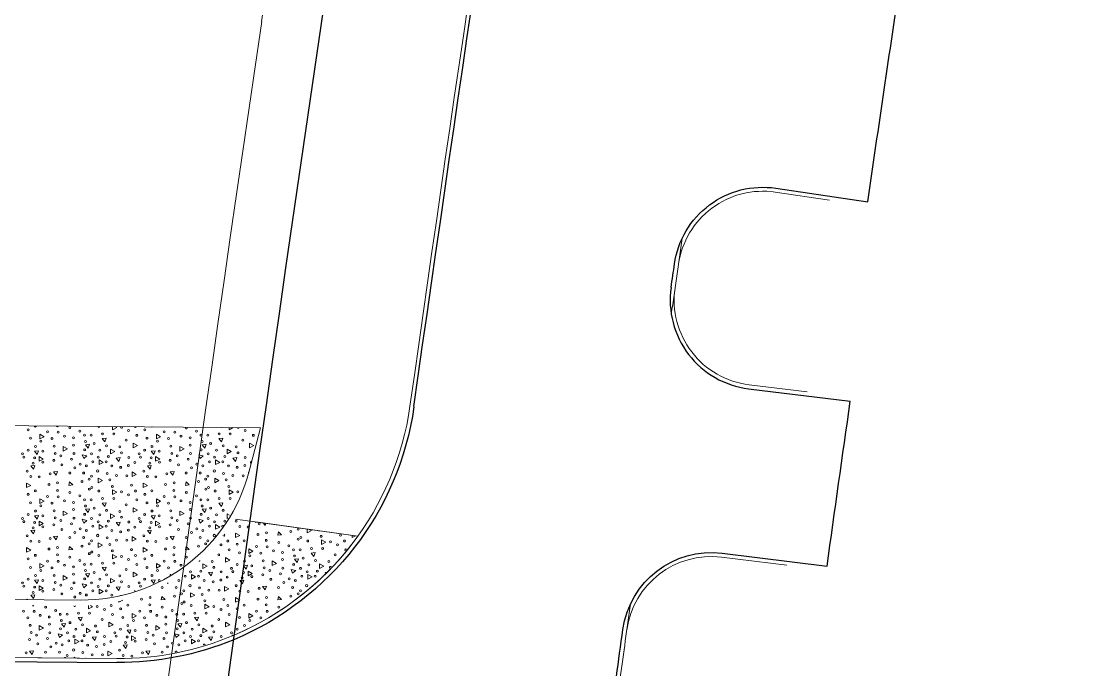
# Model space of a CAD drawing. Extents: x 2536801 to 2538856, y 7112140 to 7131569.
# Drawn here: x 2538397.8 to 2538577.8, y 7129289 to 7129397.9 of the extents above; entities that cross this region are included whole.
import ezdxf

# ---------------------------------------------------------------- set-up
doc = ezdxf.new("R2010")
doc.units = 0
doc.header["$LTSCALE"] = 100
doc.header["$MEASUREMENT"] = 0
for name, color, linetype, lineweight in [('D_BOC_FR', 3, 'Continuous', 13), ('D_BOC_XST', 4, 'Continuous', 13), ('D_CTB_1', 2, 'Continuous', 0), ('D_DRVWY_1', 6, 'Continuous', 30), ('D_EOS_ML', 7, 'Continuous', 30), ('D_EOT_ML', 7, 'Continuous', 13), ('D_EOT_RMP', 1, 'Continuous', 13), ('D_FOC_FR', 3, 'Continuous', 30), ('D_FOC_XST', 4, 'Continuous', 30), ('D_RIPRAP_1', 7, 'Continuous', 0)]:
    doc.layers.add(name, color=color, linetype=linetype, lineweight=lineweight)

msp = doc.modelspace()

# ---------------------------------------------------------------- linework, layer by layer
at = {"layer": 'D_BOC_FR', "lineweight": 0, "extrusion": (0, 0, -1)}
for radius, start, end in [(11038.67, 8.04964, 11.530025), (10997.33, 8.16151, 8.228605), (10997.33, 7.840019, 7.905005)]:
    msp.add_arc((-2549393.07, 7127787.5), radius, start, end, dxfattribs=at)
at = {"layer": 'D_BOC_XST', "lineweight": 0}
msp.add_line((2538281.56, 7129292), (2538413.88, 7129290.83), dxfattribs=at)
at = {"layer": 'D_BOC_XST', "lineweight": 0, "flags": 128}
msp.add_lwpolyline([(2538281.56, 7129292), (2538413.88, 7129290.83)], dxfattribs=at)
at = {"layer": 'D_BOC_XST', "lineweight": 0, "extrusion": (0, 0, -1)}
for start, end in [(188.0498, 246.9742), (246.9742, 270.5044)]:
    msp.add_arc((-2538414.32, 7129340.16), 49.33, start, end, dxfattribs=at)
at = {"layer": 'D_BOC_XST', "lineweight": 0}
msp.add_arc((2538414.32, 7129340.16), 49.33, 269.4956, 293.0258, dxfattribs=at)
at = {"layer": 'D_CTB_1', "linetype": 'Continuous', "lineweight": 0, "ltscale": 0.025, "extrusion": (0, 0, -1)}
msp.add_arc((-2549729.58, 7127736.07), 11516, 6.670132, 11.529987, dxfattribs=at)
at = {"layer": 'D_DRVWY_1', "lineweight": 0}
for p, q in [((2538524.6, 7129369.23), (2538533.72, 7129367.88)), ((2538520.2, 7129336.84), (2538529.96, 7129335.65)), ((2538515.57, 7129307.85), (2538526.57, 7129306.51))]:
    msp.add_line(p, q, dxfattribs=at)
at = {"layer": 'D_DRVWY_1'}
for p, q in [((2538524.69, 7129369.89), (2538540.17, 7129367.61)), ((2538520.12, 7129336.18), (2538537.23, 7129334.09)), ((2538515.65, 7129308.52), (2538533.31, 7129306.36))]:
    msp.add_line(p, q, dxfattribs=at)
at = {"layer": 'D_DRVWY_1', "extrusion": (0, 0, -1)}
for centre, radius, start, end in [((-2549389.11, 7127788.08), 10963.32, 8.283619, 8.482212), ((-2538522.51, 7129355.05), 15, 8.2055, 98.3829), ((-2549383.62, 7127788.65), 10955.94, 7.962666, 8.109122), ((-2538513.83, 7129293.63), 15, 7.8819, 96.9651)]:
    msp.add_arc(centre, radius, start, end, dxfattribs=at)
at = {"layer": 'D_DRVWY_1', "lineweight": 0, "extrusion": (0, 0, -1)}
for centre, start, end in [((-2538522.51, 7129355.05), 8.2055, 98.3829), ((-2538513.83, 7129293.63), 7.8819, 96.9651)]:
    msp.add_arc(centre, 14.33, start, end, dxfattribs=at)
at = {"layer": 'D_DRVWY_1'}
msp.add_arc((2538521.93, 7129351.07), 15, 171.8154, 263.0349, dxfattribs=at)
at = {"layer": 'D_DRVWY_1', "lineweight": 0}
msp.add_arc((2538521.93, 7129351.07), 14.33, 171.8154, 263.0349, dxfattribs=at)
at = {"layer": 'D_EOS_ML', "extrusion": (0, 0, -1)}
for radius, start, end in [(11515, 1.824925, 11.529987), (11485, 1.824925, 10.322938), (11403, 3.52727, 8.520802)]:
    msp.add_arc((-2549729.58, 7127736.07), radius, start, end, dxfattribs=at)
at = {"layer": 'D_EOT_ML', "extrusion": (0, 0, -1)}
for radius, start, end in [(11527, 1.824925, 11.529987), (11473, 1.824925, 10.322649), (11413, 3.65794, 8.372641)]:
    msp.add_arc((-2549729.58, 7127736.07), radius, start, end, dxfattribs=at)
at = {"layer": 'D_EOT_RMP', "extrusion": (0, 0, -1)}
msp.add_arc((-2539922.23, 7129179.51), 1500, 8.37264, 12.90842, dxfattribs=at)
at = {"layer": 'D_FOC_FR', "extrusion": (0, 0, -1)}
for radius, start, end in [(11038, 8.04964, 11.530025), (10998, 8.18457, 8.205545), (10998, 7.840548, 7.881945)]:
    msp.add_arc((-2549393.07, 7127787.5), radius, start, end, dxfattribs=at)
at = {"layer": 'D_FOC_XST'}
msp.add_line((2538280.78, 7129291.34), (2538413.88, 7129290.17), dxfattribs=at)
at = {"layer": 'D_FOC_XST', "extrusion": (0, 0, -1)}
for start, end in [(188.0498, 247.4302), (247.4302, 270.5044)]:
    msp.add_arc((-2538414.32, 7129340.16), 50, start, end, dxfattribs=at)
at = {"layer": 'D_FOC_XST'}
for centre, start, end in [((2538412.34, 7129340.44), 351.9502, 351.9504), ((2538413.42, 7129238.17), 89.4956, 89.4957)]:
    msp.add_arc(centre, 52, start, end, dxfattribs=at)
at = {"layer": 'D_RIPRAP_1', "color": 7, "linetype": 'Continuous', "lineweight": 0}
for p, q in [((2538405.8, 7129319.93), (2538405.91, 7129320.52)), ((2538405.91, 7129320.52), (2538406.43, 7129320.02)), ((2538425.4, 7129319.93), (2538425.51, 7129320.52)), ((2538425.51, 7129320.52), (2538426.03, 7129320.02)), ((2538406.43, 7129320.02), (2538405.8, 7129319.93)), ((2538426.03, 7129320.02), (2538425.4, 7129319.93)), ((2538454.39, 7129311.39), (2538437.26, 7129313.79)), ((2538440.94, 7129311.53), (2538441.05, 7129312.11)), ((2538441.57, 7129311.62), (2538440.94, 7129311.53)), ((2538441.05, 7129312.11), (2538441.57, 7129311.62)), ((2538405.8, 7129309.08), (2538405.91, 7129309.66)), ((2538405.91, 7129309.66), (2538406.43, 7129309.17)), ((2538425.4, 7129309.08), (2538425.51, 7129309.66)), ((2538425.51, 7129309.66), (2538426.03, 7129309.17)), ((2538406.43, 7129309.17), (2538405.8, 7129309.08)), ((2538426.03, 7129309.17), (2538425.4, 7129309.08)), ((2538421.34, 7129300.67), (2538421.45, 7129301.26)), ((2538421.97, 7129300.76), (2538421.34, 7129300.67)), ((2538421.45, 7129301.26), (2538421.97, 7129300.76)), ((2538440.94, 7129300.67), (2538441.05, 7129301.26)), ((2538441.57, 7129300.76), (2538440.94, 7129300.67)), ((2538441.05, 7129301.26), (2538441.57, 7129300.76))]:
    msp.add_line(p, q, dxfattribs=at)
at = {"layer": 'D_RIPRAP_1', "color": 7, "linetype": 'Continuous', "lineweight": 0, "flags": 128}
msp.add_lwpolyline([(2538243.09, 7129331.31, 0.416375), (2538271.83, 7129301.85), (2538407.81, 7129300.65, 0.343548), (2538436.12, 7129322.31), (2538438.03, 7129329.6)], format="xyb", close=True, dxfattribs=at)
for points in [[(2538413.54, 7129329.81), (2538413.85, 7129329.64), (2538413.13, 7129329.27), (2538413.13, 7129329.82)], [(2538433.45, 7129329.64), (2538433.45, 7129329.64), (2538432.74, 7129329.27), (2538432.74, 7129329.64)], [(2538436.02, 7129322.02), (2538436.02, 7129322.18), (2538436.07, 7129322.15)], [(2538432.55, 7129314.46), (2538432.4, 7129314.38), (2538432.4, 7129315.16), (2538432.82, 7129314.92)], [(2538438.92, 7129313.56), (2538438.81, 7129313.21), (2538438.48, 7129313.62)], [(2538446.23, 7129312.53), (2538446.58, 7129312.33), (2538445.87, 7129311.96), (2538445.87, 7129312.58)], [(2538454.01, 7129311.45), (2538453.42, 7129311.14), (2538453.42, 7129311.53)], [(2538448.97, 7129305.17), (2538448.89, 7129305.27), (2538449.08, 7129305.29)], [(2538414.89, 7129300.64), (2538414.22, 7129300.29), (2538414.22, 7129300.48)], [(2538409.41, 7129299.74), (2538409.79, 7129299.52), (2538409.07, 7129299.15), (2538409.07, 7129299.72)], [(2538406.66, 7129290.9), (2538406.66, 7129291.03), (2538406.9, 7129290.9)]]:
    msp.add_lwpolyline(points, dxfattribs=at)
for points in [[(2538400.9, 7129327.74), (2538400.9, 7129328.52), (2538401.62, 7129328.11)], [(2538411.4, 7129327.81), (2538412.06, 7129327.88), (2538411.85, 7129327.25)], [(2538420.51, 7129327.74), (2538420.51, 7129328.52), (2538421.22, 7129328.11)], [(2538431, 7129327.81), (2538431.67, 7129327.88), (2538431.45, 7129327.25)], [(2538400.03, 7129325.68), (2538400.7, 7129325.75), (2538400.48, 7129325.12)], [(2538404.85, 7129325.7), (2538404.85, 7129326.48), (2538405.56, 7129326.07)], [(2538408.59, 7129326.77), (2538409.26, 7129326.83), (2538409.05, 7129326.2)], [(2538412.8, 7129325.24), (2538412.8, 7129326.01), (2538413.51, 7129325.6)], [(2538416.59, 7129326.26), (2538416.59, 7129327.04), (2538417.31, 7129326.63)], [(2538419.63, 7129325.68), (2538420.3, 7129325.75), (2538420.08, 7129325.12)], [(2538424.45, 7129325.7), (2538424.45, 7129326.48), (2538425.16, 7129326.07)], [(2538428.2, 7129326.77), (2538428.86, 7129326.83), (2538428.65, 7129326.2)], [(2538432.4, 7129325.24), (2538432.4, 7129326.01), (2538433.11, 7129325.6)], [(2538436.2, 7129326.26), (2538436.2, 7129327.04), (2538436.91, 7129326.63)], [(2538400.78, 7129323.99), (2538400.78, 7129324.77), (2538401.49, 7129324.36)], [(2538408.28, 7129324.45), (2538408.04, 7129325.07), (2538408.8, 7129324.9)], [(2538410.86, 7129323.42), (2538410.86, 7129324.2), (2538411.57, 7129323.79)], [(2538413.75, 7129324.53), (2538414.42, 7129324.6), (2538414.2, 7129323.97)], [(2538420.38, 7129323.99), (2538420.38, 7129324.77), (2538421.09, 7129324.36)], [(2538427.88, 7129324.45), (2538427.65, 7129325.07), (2538428.4, 7129324.9)], [(2538430.46, 7129323.42), (2538430.46, 7129324.2), (2538431.17, 7129323.79)], [(2538433.35, 7129324.53), (2538434.02, 7129324.6), (2538433.8, 7129323.97)], [(2538399.39, 7129323.19), (2538400.06, 7129323.26), (2538399.84, 7129322.63)], [(2538403.21, 7129322.18), (2538403.88, 7129322.24), (2538403.66, 7129321.62)], [(2538416.42, 7129321.4), (2538416.42, 7129322.18), (2538417.13, 7129321.77)], [(2538418.99, 7129323.19), (2538419.66, 7129323.26), (2538419.44, 7129322.63)], [(2538422.81, 7129322.18), (2538423.48, 7129322.24), (2538423.26, 7129321.62)], [(2538398.68, 7129319.55), (2538398.68, 7129320.32), (2538399.39, 7129319.91)], [(2538410.72, 7129320.37), (2538410.72, 7129321.14), (2538411.44, 7129320.73)], [(2538418.28, 7129319.55), (2538418.28, 7129320.32), (2538418.99, 7129319.91)], [(2538430.33, 7129320.37), (2538430.33, 7129321.14), (2538431.04, 7129320.73)], [(2538413.13, 7129318.41), (2538413.13, 7129319.19), (2538413.85, 7129318.78)], [(2538432.74, 7129318.41), (2538432.74, 7129319.19), (2538433.45, 7129318.78)], [(2538400.9, 7129316.88), (2538400.9, 7129317.66), (2538401.62, 7129317.25)], [(2538411.4, 7129316.96), (2538412.06, 7129317.02), (2538411.85, 7129316.4)], [(2538420.51, 7129316.88), (2538420.51, 7129317.66), (2538421.22, 7129317.25)], [(2538431, 7129316.96), (2538431.67, 7129317.02), (2538431.45, 7129316.4)], [(2538400.03, 7129314.83), (2538400.7, 7129314.89), (2538400.48, 7129314.26)], [(2538404.85, 7129314.84), (2538404.85, 7129315.62), (2538405.56, 7129315.21)], [(2538408.59, 7129315.91), (2538409.26, 7129315.97), (2538409.05, 7129315.35)], [(2538412.8, 7129314.38), (2538412.8, 7129315.16), (2538413.51, 7129314.75)], [(2538416.59, 7129315.4), (2538416.59, 7129316.18), (2538417.31, 7129315.77)], [(2538419.63, 7129314.83), (2538420.3, 7129314.89), (2538420.08, 7129314.26)], [(2538424.45, 7129314.84), (2538424.45, 7129315.62), (2538425.16, 7129315.21)], [(2538428.2, 7129315.91), (2538428.86, 7129315.97), (2538428.65, 7129315.35)], [(2538400.78, 7129313.13), (2538400.78, 7129313.91), (2538401.49, 7129313.5)], [(2538408.28, 7129313.59), (2538408.04, 7129314.22), (2538408.8, 7129314.04)], [(2538410.86, 7129312.57), (2538410.86, 7129313.34), (2538411.57, 7129312.93)], [(2538413.75, 7129313.68), (2538414.42, 7129313.74), (2538414.2, 7129313.11)], [(2538420.38, 7129313.13), (2538420.38, 7129313.91), (2538421.09, 7129313.5)], [(2538427.88, 7129313.59), (2538427.65, 7129314.22), (2538428.4, 7129314.04)], [(2538430.46, 7129312.57), (2538430.46, 7129313.34), (2538431.17, 7129312.93)], [(2538399.39, 7129312.34), (2538400.06, 7129312.4), (2538399.84, 7129311.78)], [(2538403.21, 7129311.32), (2538403.88, 7129311.39), (2538403.66, 7129310.76)], [(2538416.42, 7129310.55), (2538416.42, 7129311.32), (2538417.13, 7129310.91)], [(2538418.99, 7129312.34), (2538419.66, 7129312.4), (2538419.44, 7129311.78)], [(2538422.81, 7129311.32), (2538423.48, 7129311.39), (2538423.26, 7129310.76)], [(2538433.82, 7129311.14), (2538433.82, 7129311.92), (2538434.53, 7129311.51)], [(2538398.68, 7129308.69), (2538398.68, 7129309.47), (2538399.39, 7129309.06)], [(2538410.72, 7129309.51), (2538410.72, 7129310.29), (2538411.44, 7129309.88)], [(2538418.28, 7129308.69), (2538418.28, 7129309.47), (2538418.99, 7129309.06)], [(2538448.28, 7129310.01), (2538448.28, 7129310.79), (2538448.99, 7129310.38)], [(2538413.13, 7129307.56), (2538413.13, 7129308.33), (2538413.85, 7129307.92)], [(2538432.14, 7129307), (2538432.14, 7129307.78), (2538432.85, 7129307.37)], [(2538436.05, 7129308.48), (2538436.05, 7129309.26), (2538436.76, 7129308.85)], [(2538443.74, 7129307.51), (2538444.41, 7129307.57), (2538444.19, 7129306.94)], [(2538446.54, 7129308.55), (2538447.21, 7129308.62), (2538446.99, 7129307.99)], [(2538400.9, 7129306.03), (2538400.9, 7129306.81), (2538401.62, 7129306.4)], [(2538411.4, 7129306.1), (2538412.06, 7129306.17), (2538411.85, 7129305.54)], [(2538420.51, 7129306.03), (2538420.51, 7129306.81), (2538421.22, 7129306.4)], [(2538428.34, 7129305.98), (2538428.34, 7129306.75), (2538429.05, 7129306.34)], [(2538435.17, 7129306.42), (2538435.84, 7129306.49), (2538435.63, 7129305.86)], [(2538439.99, 7129306.44), (2538439.99, 7129307.22), (2538440.7, 7129306.81)], [(2538443.43, 7129305.19), (2538443.19, 7129305.81), (2538443.94, 7129305.64)], [(2538447.94, 7129305.98), (2538447.94, 7129306.75), (2538448.65, 7129306.34)], [(2538400.03, 7129303.97), (2538400.7, 7129304.03), (2538400.48, 7129303.41)], [(2538404.85, 7129303.99), (2538404.85, 7129304.76), (2538405.56, 7129304.35)], [(2538408.59, 7129305.05), (2538409.26, 7129305.12), (2538409.05, 7129304.49)], [(2538412.8, 7129303.52), (2538412.8, 7129304.3), (2538413.51, 7129303.89)], [(2538416.59, 7129304.55), (2538416.59, 7129305.32), (2538417.31, 7129304.91)], [(2538419.63, 7129303.97), (2538420.3, 7129304.03), (2538420.08, 7129303.41)], [(2538426.4, 7129304.16), (2538426.4, 7129304.94), (2538427.11, 7129304.53)], [(2538429.29, 7129305.27), (2538429.96, 7129305.34), (2538429.74, 7129304.71)], [(2538434.53, 7129303.93), (2538435.2, 7129304), (2538434.99, 7129303.37)], [(2538435.92, 7129304.73), (2538435.92, 7129305.51), (2538436.64, 7129305.1)], [(2538446, 7129304.16), (2538446, 7129304.94), (2538446.72, 7129304.53)], [(2538400.78, 7129302.28), (2538400.78, 7129303.06), (2538401.49, 7129302.65)], [(2538408.28, 7129302.73), (2538408.04, 7129303.36), (2538408.8, 7129303.19)], [(2538410.86, 7129301.71), (2538410.86, 7129302.49), (2538411.57, 7129302.08)], [(2538413.75, 7129302.82), (2538414.42, 7129302.88), (2538414.2, 7129302.26)], [(2538431.96, 7129302.14), (2538431.96, 7129302.92), (2538432.68, 7129302.51)], [(2538438.35, 7129302.92), (2538439.02, 7129302.98), (2538438.81, 7129302.36)], [(2538399.39, 7129301.48), (2538400.06, 7129301.55), (2538399.84, 7129300.92)], [(2538426.27, 7129301.11), (2538426.27, 7129301.88), (2538426.98, 7129301.47)], [(2538433.82, 7129300.29), (2538433.82, 7129301.06), (2538434.53, 7129300.65)], [(2538428.68, 7129299.15), (2538428.68, 7129299.93), (2538429.39, 7129299.52)], [(2538404.53, 7129296.65), (2538405.2, 7129296.71), (2538404.99, 7129296.09)], [(2538407.34, 7129297.7), (2538408, 7129297.76), (2538407.79, 7129297.14)], [(2538412.53, 7129296.14), (2538412.53, 7129296.92), (2538413.25, 7129296.51)], [(2538416.45, 7129297.62), (2538416.45, 7129298.4), (2538417.16, 7129297.99)], [(2538424.14, 7129296.65), (2538424.8, 7129296.71), (2538424.59, 7129296.09)], [(2538426.94, 7129297.7), (2538427.61, 7129297.76), (2538427.39, 7129297.14)], [(2538432.14, 7129296.14), (2538432.14, 7129296.92), (2538432.85, 7129296.51)], [(2538436.05, 7129297.62), (2538436.05, 7129298.4), (2538436.76, 7129297.99)], [(2538400.79, 7129295.58), (2538400.79, 7129296.36), (2538401.5, 7129295.95)], [(2538404.22, 7129294.33), (2538403.98, 7129294.96), (2538404.74, 7129294.78)], [(2538408.74, 7129295.12), (2538408.74, 7129295.9), (2538409.45, 7129295.49)], [(2538415.57, 7129295.57), (2538416.24, 7129295.63), (2538416.02, 7129295)], [(2538420.39, 7129295.58), (2538420.39, 7129296.36), (2538421.1, 7129295.95)], [(2538423.82, 7129294.33), (2538423.59, 7129294.96), (2538424.34, 7129294.78)], [(2538428.34, 7129295.12), (2538428.34, 7129295.9), (2538429.05, 7129295.49)], [(2538406.8, 7129293.31), (2538406.8, 7129294.08), (2538407.51, 7129293.67)], [(2538409.69, 7129294.42), (2538410.36, 7129294.48), (2538410.14, 7129293.85)], [(2538414.93, 7129293.08), (2538415.6, 7129293.14), (2538415.38, 7129292.52)], [(2538416.32, 7129293.87), (2538416.32, 7129294.65), (2538417.03, 7129294.24)], [(2538426.4, 7129293.31), (2538426.4, 7129294.08), (2538427.11, 7129293.67)], [(2538429.29, 7129294.42), (2538429.96, 7129294.48), (2538429.74, 7129293.85)], [(2538399.15, 7129292.06), (2538399.82, 7129292.13), (2538399.6, 7129291.5)], [(2538412.36, 7129291.29), (2538412.36, 7129292.06), (2538413.07, 7129291.65)], [(2538418.75, 7129292.06), (2538419.42, 7129292.13), (2538419.2, 7129291.5)]]:
    msp.add_lwpolyline(points, close=True, dxfattribs=at)
at = {"layer": 'D_RIPRAP_1', "color": 7, "lineweight": 0, "flags": 128}
msp.add_lwpolyline([(2538454.39, 7129311.39), (2538433.82, 7129314.27)], dxfattribs=at)
at = {"layer": 'D_RIPRAP_1', "color": 7, "linetype": 'Continuous', "lineweight": 0}
for centre, radius in [((2538398.96, 7129329.28), 0.163), ((2538405.95, 7129329.58), 0.163), ((2538407.63, 7129329.02), 0.163), ((2538415.84, 7129329.17), 0.163), ((2538418.56, 7129329.28), 0.163), ((2538427.24, 7129329.02), 0.163), ((2538435.44, 7129329.17), 0.163), ((2538399.32, 7129327.85), 0.163), ((2538401.09, 7129327.34), 0.163), ((2538402.2, 7129328.91), 0.163), ((2538402.95, 7129327.79), 0.163), ((2538404.01, 7129328.87), 0.163), ((2538405.04, 7129328.2), 0.163), ((2538406.56, 7129327.92), 0.163), ((2538408.41, 7129328.36), 0.163), ((2538408.58, 7129327.32), 0.163), ((2538409.56, 7129328.37), 0.163), ((2538411.46, 7129328.57), 0.163), ((2538413.34, 7129328.57), 0.163), ((2538415.45, 7129327.51), 0.163), ((2538417.21, 7129328.34), 0.163), ((2538418.93, 7129327.85), 0.163), ((2538420.7, 7129327.34), 0.163), ((2538421.8, 7129328.91), 0.163), ((2538422.55, 7129327.79), 0.163), ((2538423.61, 7129328.87), 0.163), ((2538424.65, 7129328.2), 0.163), ((2538426.17, 7129327.92), 0.163), ((2538428.01, 7129328.36), 0.163), ((2538428.19, 7129327.32), 0.163), ((2538429.16, 7129328.37), 0.163), ((2538431.06, 7129328.57), 0.163), ((2538432.94, 7129328.57), 0.163), ((2538435.05, 7129327.51), 0.163), ((2538436.82, 7129328.34), 0.163), ((2538398.94, 7129325.87), 0.163), ((2538400.17, 7129326.47), 0.163), ((2538401.4, 7129325.66), 0.163), ((2538403.32, 7129326.52), 0.163), ((2538406.58, 7129326.71), 0.163), ((2538408.45, 7129325.91), 0.163), ((2538410.04, 7129326.97), 0.163), ((2538411.01, 7129325.85), 0.163), ((2538412.13, 7129326.58), 0.163), ((2538414.35, 7129326.41), 0.163), ((2538414.64, 7129325.41), 0.163), ((2538418.54, 7129325.87), 0.163), ((2538419.77, 7129326.47), 0.163), ((2538421, 7129325.66), 0.163), ((2538422.92, 7129326.52), 0.163), ((2538426.18, 7129326.71), 0.163), ((2538428.06, 7129325.91), 0.163), ((2538429.64, 7129326.97), 0.163), ((2538430.61, 7129325.85), 0.163), ((2538431.73, 7129326.58), 0.163), ((2538433.95, 7129326.41), 0.163), ((2538434.24, 7129325.41), 0.163), ((2538398, 7129325.24), 0.163), ((2538398.22, 7129324.68), 0.163), ((2538399.8, 7129323.65), 0.163), ((2538400.04, 7129324.55), 0.163), ((2538401.42, 7129323.84), 0.163), ((2538403.25, 7129324.14), 0.163), ((2538403.51, 7129325.31), 0.163), ((2538404.43, 7129324.88), 0.163), ((2538406.25, 7129324.31), 0.163), ((2538406.65, 7129325.27), 0.163), ((2538409.61, 7129325.24), 0.163), ((2538409.82, 7129323.9), 0.163), ((2538410.71, 7129324.65), 0.163), ((2538412.06, 7129323.9), 0.163), ((2538412.43, 7129324.77), 0.163), ((2538415.86, 7129324.63), 0.163), ((2538416.9, 7129323.78), 0.163), ((2538417.6, 7129325.24), 0.163), ((2538417.82, 7129324.68), 0.163), ((2538419.4, 7129323.65), 0.163), ((2538419.64, 7129324.55), 0.163), ((2538421.02, 7129323.84), 0.163), ((2538422.85, 7129324.14), 0.163), ((2538423.11, 7129325.31), 0.163), ((2538424.03, 7129324.88), 0.163), ((2538425.85, 7129324.31), 0.163), ((2538426.26, 7129325.27), 0.163), ((2538429.21, 7129325.24), 0.163), ((2538429.42, 7129323.9), 0.163), ((2538430.31, 7129324.65), 0.163), ((2538431.67, 7129323.9), 0.163), ((2538432.04, 7129324.77), 0.163), ((2538435.46, 7129324.63), 0.163), ((2538398.79, 7129322.33), 0.163), ((2538402.65, 7129321.88), 0.163), ((2538404.63, 7129323.39), 0.163), ((2538405.93, 7129322.01), 0.163), ((2538406.81, 7129322.87), 0.163), ((2538407.7, 7129323.49), 0.163), ((2538408.28, 7129322.01), 0.163), ((2538408.73, 7129323.21), 0.163), ((2538410.64, 7129322.35), 0.199), ((2538412.22, 7129321.94), 0.163), ((2538413.01, 7129323.19), 0.163), ((2538414.5, 7129322.96), 0.163), ((2538415.79, 7129323.28), 0.163), ((2538418.39, 7129322.33), 0.163), ((2538422.25, 7129321.88), 0.163), ((2538424.24, 7129323.39), 0.163), ((2538425.53, 7129322.01), 0.163), ((2538426.42, 7129322.87), 0.163), ((2538427.3, 7129323.49), 0.163), ((2538427.88, 7129322.01), 0.163), ((2538428.34, 7129323.21), 0.163), ((2538430.24, 7129322.35), 0.199), ((2538431.82, 7129321.94), 0.163), ((2538432.62, 7129323.19), 0.163), ((2538434.1, 7129322.96), 0.163), ((2538435.39, 7129323.28), 0.163), ((2538399.39, 7129321.42), 0.163), ((2538400.81, 7129321.34), 0.163), ((2538402.45, 7129320.08), 0.163), ((2538403.9, 7129320.34), 0.163), ((2538408, 7129320.56), 0.163), ((2538409.19, 7129320.97), 0.163), ((2538409.58, 7129321.47), 0.163), ((2538412.67, 7129320.84), 0.163), ((2538413.79, 7129321.57), 0.163), ((2538415.52, 7129321.55), 0.163), ((2538416.32, 7129319.98), 0.163), ((2538418.99, 7129321.42), 0.163), ((2538420.42, 7129321.34), 0.163), ((2538422.06, 7129320.08), 0.163), ((2538423.5, 7129320.34), 0.163), ((2538427.6, 7129320.56), 0.163), ((2538428.8, 7129320.97), 0.163), ((2538429.18, 7129321.47), 0.163), ((2538432.27, 7129320.84), 0.163), ((2538433.39, 7129321.57), 0.163), ((2538435.12, 7129321.55), 0.163), ((2538398.96, 7129318.42), 0.163), ((2538400.15, 7129319.03), 0.163), ((2538403.86, 7129319.09), 0.163), ((2538405.95, 7129318.73), 0.163), ((2538407.63, 7129318.16), 0.163), ((2538409.23, 7129319.31), 0.163), ((2538409.66, 7129319.58), 0.163), ((2538410.81, 7129318.98), 0.163), ((2538413.1, 7129319.76), 0.163), ((2538414.63, 7129318.83), 0.163), ((2538415.84, 7129318.32), 0.163), ((2538416.98, 7129318.98), 0.163), ((2538418.56, 7129318.42), 0.163), ((2538419.75, 7129319.03), 0.163), ((2538423.46, 7129319.09), 0.163), ((2538425.55, 7129318.73), 0.163), ((2538427.24, 7129318.16), 0.163), ((2538428.83, 7129319.31), 0.163), ((2538429.26, 7129319.58), 0.163), ((2538430.41, 7129318.98), 0.163), ((2538432.7, 7129319.76), 0.163), ((2538434.23, 7129318.83), 0.163), ((2538399.32, 7129317), 0.163), ((2538401.09, 7129316.48), 0.163), ((2538402.2, 7129318.06), 0.163), ((2538402.95, 7129316.93), 0.163), ((2538404.01, 7129318.01), 0.163), ((2538405.04, 7129317.34), 0.163), ((2538406.56, 7129317.06), 0.163), ((2538408.41, 7129317.51), 0.163), ((2538408.58, 7129316.46), 0.163), ((2538409.56, 7129317.52), 0.163), ((2538411.46, 7129317.71), 0.163), ((2538413.34, 7129317.71), 0.163), ((2538415.45, 7129316.65), 0.163), ((2538417.21, 7129317.49), 0.163), ((2538418.93, 7129317), 0.163), ((2538420.7, 7129316.48), 0.163), ((2538421.8, 7129318.06), 0.163), ((2538422.55, 7129316.93), 0.163), ((2538423.61, 7129318.01), 0.163), ((2538424.65, 7129317.34), 0.163), ((2538426.17, 7129317.06), 0.163), ((2538428.01, 7129317.51), 0.163), ((2538428.19, 7129316.46), 0.163), ((2538429.16, 7129317.52), 0.163), ((2538431.06, 7129317.71), 0.163), ((2538432.94, 7129317.71), 0.163), ((2538398.94, 7129315.01), 0.163), ((2538400.17, 7129315.62), 0.163), ((2538401.4, 7129314.81), 0.163), ((2538403.32, 7129315.66), 0.163), ((2538406.58, 7129315.85), 0.163), ((2538408.45, 7129315.06), 0.163), ((2538410.04, 7129316.11), 0.163), ((2538411.01, 7129314.99), 0.163), ((2538412.13, 7129315.73), 0.163), ((2538414.35, 7129315.55), 0.163), ((2538414.64, 7129314.56), 0.163), ((2538418.54, 7129315.01), 0.163), ((2538419.77, 7129315.62), 0.163), ((2538421, 7129314.81), 0.163), ((2538422.92, 7129315.66), 0.163), ((2538426.18, 7129315.85), 0.163), ((2538428.06, 7129315.06), 0.163), ((2538429.64, 7129316.11), 0.163), ((2538430.61, 7129314.99), 0.163), ((2538431.73, 7129315.73), 0.163), ((2538398, 7129314.38), 0.163), ((2538398.22, 7129313.83), 0.163), ((2538399.8, 7129312.79), 0.163), ((2538400.04, 7129313.7), 0.163), ((2538401.42, 7129312.98), 0.163), ((2538403.25, 7129313.29), 0.163), ((2538403.51, 7129314.45), 0.163), ((2538404.43, 7129314.02), 0.163), ((2538406.25, 7129313.46), 0.163), ((2538406.65, 7129314.41), 0.163), ((2538409.61, 7129314.38), 0.163), ((2538409.82, 7129313.05), 0.163), ((2538410.71, 7129313.79), 0.163), ((2538412.06, 7129313.05), 0.163), ((2538412.43, 7129313.92), 0.163), ((2538415.86, 7129313.77), 0.163), ((2538416.9, 7129312.92), 0.163), ((2538417.6, 7129314.38), 0.163), ((2538417.82, 7129313.83), 0.163), ((2538419.4, 7129312.79), 0.163), ((2538419.64, 7129313.7), 0.163), ((2538421.02, 7129312.98), 0.163), ((2538422.85, 7129313.29), 0.163), ((2538423.11, 7129314.45), 0.163), ((2538424.03, 7129314.02), 0.163), ((2538425.85, 7129313.46), 0.163), ((2538426.26, 7129314.41), 0.163), ((2538429.21, 7129314.38), 0.163), ((2538429.42, 7129313.05), 0.163), ((2538430.31, 7129313.79), 0.163), ((2538432.04, 7129313.92), 0.163), ((2538433.93, 7129313.93), 0.163), ((2538434.53, 7129313.02), 0.163), ((2538435.96, 7129312.93), 0.163), ((2538437.79, 7129313.47), 0.163), ((2538398.79, 7129311.47), 0.163), ((2538402.65, 7129311.02), 0.163), ((2538404.63, 7129312.53), 0.163), ((2538405.93, 7129311.15), 0.163), ((2538406.81, 7129312.02), 0.163), ((2538407.7, 7129312.64), 0.163), ((2538408.28, 7129311.15), 0.163), ((2538408.73, 7129312.36), 0.163), ((2538410.64, 7129311.5), 0.199), ((2538412.22, 7129311.09), 0.163), ((2538413.01, 7129312.34), 0.163), ((2538414.5, 7129312.1), 0.163), ((2538415.79, 7129312.42), 0.163), ((2538418.39, 7129311.47), 0.163), ((2538422.25, 7129311.02), 0.163), ((2538424.24, 7129312.53), 0.163), ((2538425.53, 7129311.15), 0.163), ((2538426.42, 7129312.02), 0.163), ((2538427.3, 7129312.64), 0.163), ((2538427.88, 7129311.15), 0.163), ((2538428.34, 7129312.36), 0.163), ((2538430.24, 7129311.5), 0.199), ((2538437.6, 7129311.68), 0.163), ((2538439.04, 7129311.94), 0.163), ((2538443.14, 7129312.16), 0.163), ((2538444.34, 7129312.57), 0.163), ((2538444.81, 7129311.18), 0.163), ((2538448.24, 7129311.36), 0.163), ((2538451.46, 7129311.57), 0.163), ((2538399.39, 7129310.57), 0.163), ((2538400.81, 7129310.48), 0.163), ((2538402.45, 7129309.23), 0.163), ((2538403.9, 7129309.49), 0.163), ((2538408, 7129309.7), 0.163), ((2538409.19, 7129310.11), 0.163), ((2538409.58, 7129310.61), 0.163), ((2538412.67, 7129309.98), 0.163), ((2538413.79, 7129310.72), 0.163), ((2538415.52, 7129310.7), 0.163), ((2538418.99, 7129310.57), 0.163), ((2538420.42, 7129310.48), 0.163), ((2538422.06, 7129309.23), 0.163), ((2538423.5, 7129309.49), 0.163), ((2538427.6, 7129309.7), 0.163), ((2538428.8, 7129310.11), 0.163), ((2538429.18, 7129310.61), 0.163), ((2538431.38, 7129309.91), 0.163), ((2538432.53, 7129310.58), 0.163), ((2538434.1, 7129310.02), 0.163), ((2538435.29, 7129310.62), 0.163), ((2538437.34, 7129309.65), 0.163), ((2538439, 7129310.69), 0.163), ((2538439.15, 7129309.61), 0.163), ((2538441.09, 7129310.32), 0.163), ((2538442.78, 7129309.76), 0.163), ((2538444.38, 7129310.9), 0.163), ((2538445.96, 7129310.58), 0.163), ((2538446.6, 7129309.31), 0.163), ((2538448.48, 7129309.31), 0.163), ((2538449.78, 7129310.43), 0.163), ((2538450.99, 7129309.91), 0.163), ((2538452.13, 7129310.58), 0.163), ((2538398.96, 7129307.57), 0.163), ((2538400.15, 7129308.17), 0.163), ((2538403.86, 7129308.24), 0.163), ((2538405.95, 7129307.87), 0.163), ((2538409.23, 7129308.45), 0.163), ((2538409.66, 7129308.73), 0.163), ((2538410.81, 7129308.13), 0.163), ((2538413.1, 7129308.91), 0.163), ((2538414.63, 7129307.98), 0.163), ((2538415.84, 7129307.46), 0.163), ((2538416.32, 7129309.12), 0.163), ((2538416.98, 7129308.13), 0.163), ((2538418.56, 7129307.57), 0.163), ((2538419.75, 7129308.17), 0.163), ((2538423.46, 7129308.24), 0.163), ((2538425.55, 7129307.87), 0.163), ((2538430.99, 7129308.25), 0.163), ((2538432.76, 7129309.08), 0.163), ((2538434.47, 7129308.59), 0.163), ((2538436.24, 7129308.08), 0.163), ((2538438.09, 7129308.53), 0.163), ((2538440.19, 7129308.94), 0.163), ((2538441.71, 7129308.66), 0.163), ((2538441.72, 7129307.45), 0.163), ((2538443.56, 7129309.1), 0.163), ((2538443.73, 7129308.06), 0.163), ((2538444.7, 7129309.11), 0.163), ((2538445.18, 7129307.71), 0.163), ((2538450.6, 7129308.25), 0.163), ((2538399.32, 7129306.14), 0.163), ((2538401.09, 7129305.62), 0.163), ((2538402.2, 7129307.2), 0.163), ((2538402.95, 7129306.08), 0.163), ((2538404.01, 7129307.16), 0.163), ((2538405.04, 7129306.49), 0.163), ((2538406.56, 7129306.21), 0.163), ((2538407.63, 7129307.31), 0.163), ((2538408.41, 7129306.65), 0.163), ((2538408.58, 7129305.6), 0.163), ((2538409.56, 7129306.66), 0.163), ((2538411.46, 7129306.85), 0.163), ((2538413.34, 7129306.85), 0.163), ((2538415.45, 7129305.8), 0.163), ((2538417.21, 7129306.63), 0.163), ((2538418.93, 7129306.14), 0.163), ((2538420.7, 7129305.62), 0.163), ((2538421.8, 7129307.2), 0.163), ((2538422.55, 7129306.08), 0.163), ((2538423.61, 7129307.16), 0.163), ((2538424.65, 7129306.49), 0.163), ((2538429.89, 7129307.15), 0.163), ((2538430.18, 7129306.15), 0.163), ((2538433.15, 7129305.98), 0.163), ((2538434.08, 7129306.61), 0.163), ((2538435.31, 7129307.21), 0.163), ((2538436.54, 7129306.4), 0.163), ((2538438.46, 7129307.26), 0.163), ((2538438.65, 7129306.05), 0.163), ((2538439.58, 7129305.62), 0.163), ((2538441.8, 7129306.01), 0.163), ((2538443.6, 7129306.65), 0.163), ((2538444.75, 7129305.98), 0.163), ((2538446.15, 7129306.59), 0.163), ((2538447.27, 7129307.32), 0.163), ((2538449.5, 7129307.15), 0.163), ((2538398.94, 7129304.16), 0.163), ((2538400.17, 7129304.76), 0.163), ((2538401.4, 7129303.95), 0.163), ((2538403.32, 7129304.8), 0.163), ((2538406.58, 7129305), 0.163), ((2538408.45, 7129304.2), 0.163), ((2538410.04, 7129305.26), 0.163), ((2538411.01, 7129304.14), 0.163), ((2538412.13, 7129304.87), 0.163), ((2538414.35, 7129304.7), 0.163), ((2538418.54, 7129304.16), 0.163), ((2538419.77, 7129304.76), 0.163), ((2538421, 7129303.95), 0.163), ((2538424.28, 7129303.95), 0.163), ((2538425.36, 7129304.64), 0.163), ((2538426.25, 7129305.39), 0.163), ((2538427.61, 7129304.64), 0.163), ((2538427.98, 7129305.51), 0.163), ((2538428.56, 7129303.93), 0.163), ((2538431.33, 7129304.02), 0.163), ((2538431.4, 7129305.37), 0.163), ((2538432.44, 7129304.52), 0.163), ((2538433.36, 7129305.42), 0.163), ((2538434.95, 7129304.39), 0.163), ((2538435.18, 7129305.29), 0.163), ((2538436.56, 7129304.58), 0.163), ((2538438.4, 7129304.88), 0.163), ((2538439.78, 7129304.13), 0.163), ((2538441.4, 7129305.05), 0.163), ((2538442.84, 7129304.23), 0.163), ((2538443.88, 7129303.95), 0.163), ((2538444.96, 7129304.64), 0.163), ((2538445.85, 7129305.39), 0.163), ((2538447.21, 7129304.64), 0.163), ((2538447.58, 7129305.51), 0.163), ((2538398, 7129303.52), 0.163), ((2538398.22, 7129302.97), 0.163), ((2538399.8, 7129301.93), 0.163), ((2538400.04, 7129302.84), 0.163), ((2538401.42, 7129302.13), 0.163), ((2538403.25, 7129302.43), 0.163), ((2538403.51, 7129303.59), 0.163), ((2538404.43, 7129303.17), 0.163), ((2538406.25, 7129302.6), 0.163), ((2538406.65, 7129303.56), 0.163), ((2538409.61, 7129303.52), 0.163), ((2538409.82, 7129302.19), 0.163), ((2538410.71, 7129302.94), 0.163), ((2538412.06, 7129302.19), 0.163), ((2538412.43, 7129303.06), 0.163), ((2538414.64, 7129303.7), 0.163), ((2538415.86, 7129302.92), 0.163), ((2538417.6, 7129303.52), 0.163), ((2538417.82, 7129302.97), 0.163), ((2538421.47, 7129302.75), 0.163), ((2538423.82, 7129302.75), 0.163), ((2538425.12, 7129302.21), 0.163), ((2538426.18, 7129303.09), 0.199), ((2538427.76, 7129302.68), 0.163), ((2538429.33, 7129302.31), 0.163), ((2538430.04, 7129303.7), 0.163), ((2538431.06, 7129302.29), 0.163), ((2538433.93, 7129303.07), 0.163), ((2538434.53, 7129302.16), 0.163), ((2538435.96, 7129302.08), 0.163), ((2538437.79, 7129302.62), 0.163), ((2538441.07, 7129302.75), 0.163), ((2538441.96, 7129303.61), 0.163), ((2538443.43, 7129302.75), 0.163), ((2538444.73, 7129302.21), 0.163), ((2538445.78, 7129303.09), 0.199), ((2538404.63, 7129301.67), 0.163), ((2538406.81, 7129301.16), 0.163), ((2538407.7, 7129301.78), 0.163), ((2538408.73, 7129301.5), 0.163), ((2538413.01, 7129301.48), 0.163), ((2538418, 7129300.82), 0.163), ((2538419.44, 7129301.08), 0.163), ((2538423.54, 7129301.3), 0.163), ((2538424.74, 7129301.71), 0.163), ((2538425.2, 7129300.32), 0.163), ((2538428.21, 7129301.58), 0.163), ((2538428.64, 7129300.5), 0.163), ((2538431.86, 7129300.72), 0.163), ((2538437.6, 7129300.82), 0.163), ((2538439.04, 7129301.08), 0.163), ((2538443.14, 7129301.3), 0.163), ((2538444.34, 7129301.71), 0.163), ((2538398.14, 7129298.8), 0.163), ((2538399.95, 7129298.75), 0.163), ((2538401.89, 7129299.47), 0.163), ((2538403.57, 7129298.9), 0.163), ((2538407.4, 7129298.45), 0.163), ((2538409.28, 7129298.45), 0.163), ((2538410.57, 7129299.57), 0.163), ((2538411.78, 7129299.06), 0.163), ((2538412.92, 7129299.72), 0.163), ((2538414.5, 7129299.16), 0.163), ((2538415.69, 7129299.77), 0.163), ((2538417.74, 7129298.8), 0.163), ((2538419.4, 7129299.83), 0.163), ((2538419.55, 7129298.75), 0.163), ((2538421.49, 7129299.47), 0.163), ((2538423.18, 7129298.9), 0.163), ((2538424.77, 7129300.05), 0.163), ((2538426.35, 7129299.72), 0.163), ((2538427, 7129298.45), 0.163), ((2538428.88, 7129298.45), 0.163), ((2538430.17, 7129299.57), 0.163), ((2538431.38, 7129299.06), 0.163), ((2538432.53, 7129299.72), 0.163), ((2538434.1, 7129299.16), 0.163), ((2538435.29, 7129299.77), 0.163), ((2538437.34, 7129298.8), 0.163), ((2538439, 7129299.83), 0.163), ((2538439.15, 7129298.75), 0.163), ((2538441.09, 7129299.47), 0.163), ((2538398.89, 7129297.67), 0.163), ((2538400.98, 7129298.08), 0.163), ((2538402.5, 7129297.8), 0.163), ((2538402.52, 7129296.59), 0.163), ((2538404.35, 7129298.25), 0.163), ((2538404.52, 7129297.2), 0.163), ((2538405.5, 7129298.26), 0.163), ((2538405.98, 7129296.85), 0.163), ((2538411.39, 7129297.39), 0.163), ((2538413.15, 7129298.23), 0.163), ((2538414.87, 7129297.74), 0.163), ((2538416.64, 7129297.22), 0.163), ((2538418.49, 7129297.67), 0.163), ((2538420.59, 7129298.08), 0.163), ((2538422.11, 7129297.8), 0.163), ((2538422.12, 7129296.59), 0.163), ((2538423.95, 7129298.25), 0.163), ((2538424.13, 7129297.2), 0.163), ((2538425.1, 7129298.26), 0.163), ((2538425.58, 7129296.85), 0.163), ((2538430.99, 7129297.39), 0.163), ((2538432.76, 7129298.23), 0.163), ((2538434.47, 7129297.74), 0.163), ((2538436.24, 7129297.22), 0.163), ((2538438.09, 7129297.67), 0.163), ((2538399.26, 7129296.4), 0.163), ((2538399.45, 7129295.19), 0.163), ((2538400.37, 7129294.76), 0.163), ((2538402.59, 7129295.15), 0.163), ((2538404.39, 7129295.8), 0.163), ((2538405.55, 7129295.12), 0.163), ((2538406.95, 7129295.73), 0.163), ((2538408.07, 7129296.47), 0.163), ((2538410.29, 7129296.29), 0.163), ((2538410.58, 7129295.3), 0.163), ((2538413.54, 7129295.12), 0.163), ((2538414.48, 7129295.75), 0.163), ((2538415.71, 7129296.36), 0.163), ((2538416.94, 7129295.55), 0.163), ((2538418.86, 7129296.4), 0.163), ((2538419.05, 7129295.19), 0.163), ((2538419.97, 7129294.76), 0.163), ((2538422.2, 7129295.15), 0.163), ((2538424, 7129295.8), 0.163), ((2538425.15, 7129295.12), 0.163), ((2538426.55, 7129295.73), 0.163), ((2538427.67, 7129296.47), 0.163), ((2538429.89, 7129296.29), 0.163), ((2538430.18, 7129295.3), 0.163), ((2538433.15, 7129295.12), 0.163), ((2538434.08, 7129295.75), 0.163), ((2538435.31, 7129296.36), 0.163), ((2538399.19, 7129294.03), 0.163), ((2538400.57, 7129293.27), 0.163), ((2538402.19, 7129294.2), 0.163), ((2538403.64, 7129293.38), 0.163), ((2538404.67, 7129293.1), 0.163), ((2538405.76, 7129293.79), 0.163), ((2538406.65, 7129294.53), 0.163), ((2538408, 7129293.79), 0.163), ((2538408.37, 7129294.66), 0.163), ((2538408.95, 7129293.08), 0.163), ((2538411.73, 7129293.16), 0.163), ((2538411.8, 7129294.51), 0.163), ((2538412.84, 7129293.66), 0.163), ((2538413.76, 7129294.57), 0.163), ((2538415.34, 7129293.53), 0.163), ((2538415.58, 7129294.44), 0.163), ((2538416.96, 7129293.72), 0.163), ((2538418.79, 7129294.03), 0.163), ((2538420.18, 7129293.27), 0.163), ((2538421.79, 7129294.2), 0.163), ((2538423.24, 7129293.38), 0.163), ((2538424.28, 7129293.1), 0.163), ((2538425.36, 7129293.79), 0.163), ((2538426.25, 7129294.53), 0.163), ((2538427.61, 7129293.79), 0.163), ((2538427.98, 7129294.66), 0.163), ((2538431.4, 7129294.51), 0.163), ((2538398.59, 7129291.76), 0.163), ((2538401.87, 7129291.89), 0.163), ((2538402.75, 7129292.76), 0.163), ((2538404.22, 7129291.89), 0.163), ((2538405.52, 7129291.35), 0.163), ((2538406.58, 7129292.24), 0.199), ((2538408.16, 7129291.83), 0.163), ((2538409.73, 7129291.46), 0.163), ((2538410.44, 7129292.84), 0.163), ((2538411.46, 7129291.44), 0.163), ((2538414.33, 7129292.21), 0.163), ((2538414.93, 7129291.31), 0.163), ((2538416.36, 7129291.22), 0.163), ((2538418.19, 7129291.76), 0.163), ((2538421.47, 7129291.89), 0.163), ((2538422.36, 7129292.76), 0.163)]:
    msp.add_circle(centre, radius, dxfattribs=at)
for centre, start, end in [((2538400.15, 7129329.88), 163.0263, 15.965), ((2538403.86, 7129329.95), 197.511, 341.4803), ((2538410.81, 7129329.84), 180.7786, 358.2127), ((2538414.63, 7129329.69), 135.7726, 43.2187), ((2538416.98, 7129329.84), 200.3206, 338.6707), ((2538419.75, 7129329.88), 230.2543, 308.737), ((2538425.55, 7129329.58), 129.6779, 49.3135), ((2538434.23, 7129329.69), 201.0151, 337.9763), ((2538436.5, 7129323.78), 72.9735, 257.6982), ((2538431.67, 7129313.05), 43.4326, 255.538), ((2538431.86, 7129311.57), 205.4681, 79.7446), ((2538447.81, 7129312.44), 220.7532, 303.3395), ((2538452.36, 7129309.08), 30.9481, 246.1968), ((2538427.67, 7129307.32), 261.2552, 357.744), ((2538449.78, 7129306.15), 33.597, 243.5478), ((2538422.92, 7129304.8), 82.1494, 163.4971), ((2538416.9, 7129302.06), 81.99, 136.9944), ((2538422.36, 7129303.61), 260.0473, 332.7385), ((2538398.79, 7129300.62), 41.5506, 137.4408), ((2538414.5, 7129301.24), 65.9239, 135.9531), ((2538399.8, 7129299.83), 224.0169, 314.9745), ((2538406.75, 7129299.72), 203.9704, 335.021), ((2538428.56, 7129293.08), 24.2451, 185.4019), ((2538433.36, 7129294.57), 53.7645, 169.1942), ((2538423.82, 7129291.89), 1.5573, 208.0898), ((2538405.13, 7129290.85), 19.5047, 159.4867), ((2538408.61, 7129290.72), 71.629, 107.3623)]:
    msp.add_arc(centre, 0.163, start, end, dxfattribs=at)
at = {"layer": 'D_RIPRAP_1', "color": 7, "lineweight": 0}
for centre, radius, start, end in [((2549729.58, 7127736.07), 11402, 172.046368, 172.047268), ((2538414.32, 7129340.16), 49.33, 293.0258, 324.3242)]:
    msp.add_arc(centre, radius, start, end, dxfattribs=at)

doc.saveas('drawing.dxf')
